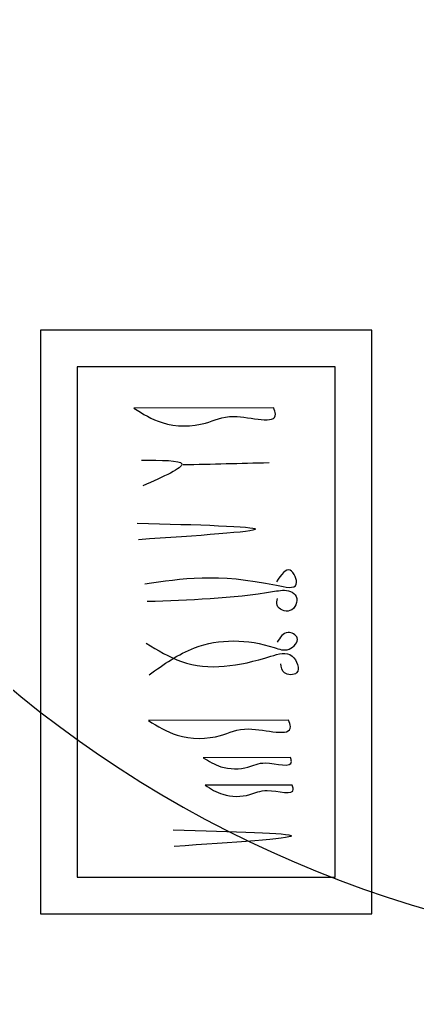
# Model space of a CAD drawing. Header units: metres. Extents: x -39 to 21688, y -24 to 9022.
# Drawn here: x 22.325 to 22.868, y 6.173 to 7.5 of the extents above; entities that cross this region are included whole.
import ezdxf

# ---------------------------------------------------------------- set-up
doc = ezdxf.new("R2010")
doc.units = ezdxf.units.M
doc.header["$MEASUREMENT"] = 0
for name, color, linetype in [('AR-MOBILIRIO', 1, 'Continuous'), ('AR-PUERTAS', 2, 'Continuous'), ('AR-VENTANAS', 2, 'Continuous'), ('MOBILIARIO', 42, 'Continuous')]:
    doc.layers.add(name, color=color, linetype=linetype)

# ---------------------------------------------------------------- blocks, each defined once
blk = doc.blocks.new('A$C23125473')
at = {"layer": 'AR-MOBILIRIO'}
for p, q in [((1.3907, 3.9069), (1.2719, 3.9071)), ((1.3882, 3.8693), (1.2694, 3.8695)), ((1.3859, 3.8185), (1.1948, 3.8189)), ((1.3655, 3.3924), (1.1745, 3.3928))]:
    blk.add_line(p, q, dxfattribs=at)
for points in [[(1.4993, 4.0824), (1.4993, 3.2863), (1.0472, 3.2863), (1.0472, 4.0824)], [(1.4493, 4.0324), (1.4493, 3.3363), (1.0972, 3.3363), (1.0972, 4.0324)]]:
    blk.add_lwpolyline(points, close=True, dxfattribs=at)
for points in [[(1.2283, 3.9679), (1.3896, 3.9761), (1.2298, 3.9905)], [(1.2719, 3.9071), (1.296, 3.9194), (1.3328, 3.9198), (1.3568, 3.9142), (1.3921, 3.9122), (1.3907, 3.9069)], [(1.2694, 3.8695), (1.2935, 3.8818), (1.3303, 3.8822), (1.3543, 3.8766), (1.3896, 3.8746), (1.3882, 3.8693)], [(1.1948, 3.8189), (1.2336, 3.8387), (1.2929, 3.8392), (1.3314, 3.8303), (1.3882, 3.827), (1.3859, 3.8185)], [(1.1915, 3.7132), (1.2396, 3.7383), (1.3616, 3.7312), (1.3906, 3.731), (1.3968, 3.7538), (1.38, 3.7537), (1.3751, 3.7413)], [(1.1956, 3.7564), (1.2575, 3.7197), (1.3661, 3.7193), (1.3865, 3.7214), (1.3977, 3.7061), (1.385, 3.6988), (1.3702, 3.712)], [(1.1929, 3.6562), (1.3667, 3.6426), (1.3882, 3.6428), (1.3962, 3.6498), (1.3877, 3.669), (1.3703, 3.6615), (1.3709, 3.6522)], [(1.1896, 3.6326), (1.3691, 3.6343), (1.3963, 3.633), (1.388, 3.6138), (1.3693, 3.6296)], [(1.1794, 3.5496), (1.3407, 3.5578), (1.1809, 3.5722)], [(1.1853, 3.4639), (1.2402, 3.4688), (1.187, 3.4986)], [(1.242, 3.4699), (1.3591, 3.4671)], [(1.1745, 3.3928), (1.2132, 3.4126), (1.2725, 3.4132), (1.311, 3.4042), (1.3678, 3.4009), (1.3655, 3.3924)]]:
    blk.add_spline(points, degree=3, dxfattribs=at)

msp = doc.modelspace()

# ---------------------------------------------------------------- linework, layer by layer
at = {"layer": 'AR-PUERTAS'}
msp.add_circle((22.62406, 27.62249), 40.08066, dxfattribs=at)
at = {"layer": 'AR-VENTANAS'}
msp.add_arc((23.31472, 7.78966), 1.56412, 190.74098, 351.06599, dxfattribs=at)

# ---------------------------------------------------------------- block references
at = {"layer": 'MOBILIARIO', "xscale": -1, "rotation": 180}
msp.add_blockref('A$C23125473', (21.30631, 10.36305), dxfattribs=at)

doc.saveas('drawing.dxf')
